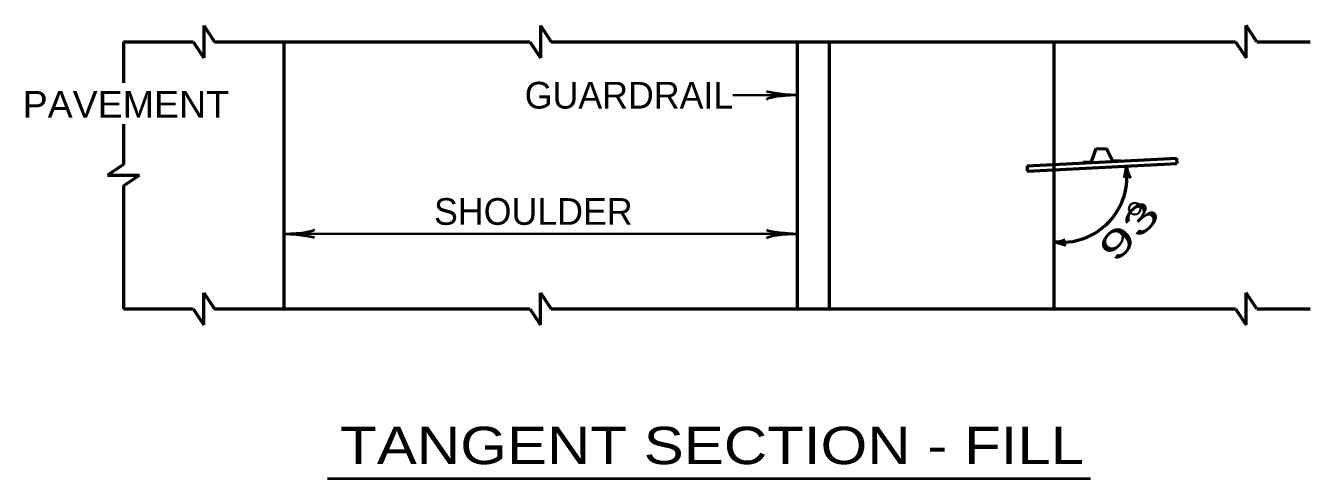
# Model space of a CAD drawing. Extents: x -33 to 823, y -8 to 536.
# Drawn here: x 245.7 to 389.9, y 275.9 to 326.7 of the extents above; entities that cross this region are included whole.
import ezdxf

# ---------------------------------------------------------------- set-up
doc = ezdxf.new("R2010")
doc.units = 0
doc.header["$LTSCALE"] = 1.2
doc.layers.add('1', color=7, linetype='Continuous', lineweight=35)

msp = doc.modelspace()

# ---------------------------------------------------------------- linework, layer by layer
at = {"layer": '1', "lineweight": 53}
for p, q in [((265.652, 326.714), (265.652, 323.114)), ((265.652, 326.714), (266.852, 324.914)), ((303.452, 326.714), (303.452, 323.114)), ((303.452, 326.714), (304.652, 324.914)), ((382.652, 323.114), (382.652, 326.714)), ((383.852, 324.914), (382.652, 326.714)), ((256.652, 324.914), (264.452, 324.914)), ((256.652, 324.914), (256.652, 320.282)), ((264.452, 324.914), (265.652, 323.114)), ((266.852, 324.914), (274.652, 324.914)), ((274.652, 324.914), (274.652, 294.914)), ((274.652, 324.914), (302.252, 324.914)), ((302.252, 324.914), (303.452, 323.114)), ((304.652, 324.914), (332.252, 324.914)), ((332.252, 324.914), (332.252, 294.914)), ((332.252, 324.914), (381.452, 324.914)), ((335.852, 324.914), (335.852, 294.914)), ((361.052, 324.914), (361.052, 294.914)), ((381.452, 324.914), (382.652, 323.114)), ((383.852, 324.914), (389.852, 324.914)), ((256.652, 315.653), (256.652, 311.114)), ((365.767, 312.862), (366.965, 312.925)), ((366.965, 312.925), (367.638, 311.534)), ((358.056, 310.955), (374.833, 311.834)), ((365.767, 312.862), (365.243, 311.409)), ((367.638, 311.534), (368.536, 311.581)), ((374.833, 311.834), (374.864, 311.235)), ((256.652, 311.114), (254.852, 309.914)), ((358.056, 310.955), (358.087, 310.356)), ((358.087, 310.356), (374.864, 311.235)), ((364.344, 311.361), (365.243, 311.409)), ((254.852, 309.914), (258.452, 309.914)), ((256.652, 308.714), (258.452, 309.914)), ((256.652, 308.714), (256.652, 294.914)), ((265.652, 293.114), (265.652, 296.714)), ((265.652, 296.714), (266.852, 294.914)), ((303.452, 293.114), (303.452, 296.714)), ((303.452, 296.714), (304.652, 294.914)), ((382.652, 293.114), (382.652, 296.714)), ((383.852, 294.914), (382.652, 296.714)), ((256.652, 294.914), (264.452, 294.914)), ((264.452, 294.914), (265.652, 293.114)), ((266.852, 294.914), (274.652, 294.914)), ((274.652, 294.914), (302.252, 294.914)), ((302.252, 294.914), (303.452, 293.114)), ((304.652, 294.914), (332.252, 294.914)), ((332.252, 294.914), (381.452, 294.914)), ((381.452, 294.914), (382.652, 293.114)), ((383.852, 294.914), (389.852, 294.914))]:
    msp.add_line(p, q, dxfattribs=at)
at = {"layer": '1'}
for p, q in [((332.252, 318.914), (325.052, 318.914)), ((274.652, 303.314), (332.252, 303.314))]:
    msp.add_line(p, q, dxfattribs=at)
at = {"layer": '1', "lineweight": 40}
msp.add_line((279.556, 275.854), (365.167, 275.854), dxfattribs=at)
at = {"layer": '1'}
msp.add_circle((370.15, 306.144), 0.651, dxfattribs=at)
at = {"layer": '1', "lineweight": 53}
for centre, radius, start, end in [((361.902, 309.734), 7.369, 263.37616, 9.39598), ((365.871, 310.727), 3.308, 340.24194, 3.63558), ((373.449, 311.736), 4.351, 190.57469, 209.25845), ((361.18, 305.614), 3.202, 267.71263, 291.52354), ((358.962, 292.437), 10.193, 70.13173, 78.16846)]:
    msp.add_arc(centre, radius, start, end, dxfattribs=at)
at = {"layer": '1', "lineweight": 40}
for centre, major_axis, ratio, start_param, end_param in [((330.942, 318.583), (2.143, 0.187), 0.122415, 0.8963533, 3.1415927), ((330.942, 318.583), (2.143, 0.187), 0.122415, 0.8963533, 3.1415927), ((330.907, 319.168), (2.108, -0.211), 0.07063, 3.1407148, 5.41811), ((330.907, 319.168), (2.108, -0.211), 0.07063, 3.1407148, 5.41811), ((275.961, 303.646), (-2.143, -0.187), 0.122415, 0.8963533, 3.1415927), ((275.997, 303.06), (-2.108, 0.211), 0.07063, 3.1407148, 5.41811), ((330.942, 302.983), (2.143, 0.187), 0.122415, 0.8963533, 3.1415927), ((330.942, 302.983), (2.143, 0.187), 0.122415, 0.8963533, 3.1415927), ((330.907, 303.568), (2.108, -0.211), 0.07063, 3.1407148, 5.41811), ((330.907, 303.568), (2.108, -0.211), 0.07063, 3.1407148, 5.41811)]:
    msp.add_ellipse(centre, major_axis=major_axis, ratio=ratio, start_param=start_param, end_param=end_param, dxfattribs=at)

# ---------------------------------------------------------------- texts
at = {"layer": '1'}
for s, p in [('GUARDRAIL', (301.683, 317.402)), ('SHOULDER', (291.502, 304.337))]:
    msp.add_text(s, height=3, dxfattribs=at).set_placement(p)
for s, height, width, p in [('PAVEMENT', 3, 1.05, (245.327, 316.373)), ('TANGENT SECTION - FILL', 4.2, 1.2, (280.964, 277.449))]:
    msp.add_text(s, height=height, dxfattribs=dict(at, width=width)).set_placement(p)
at = {"layer": '1', "width": 1.7}
msp.add_text('93', height=3, rotation=45.844, dxfattribs=at).set_placement((367.957, 299.901))

doc.saveas('drawing.dxf')
